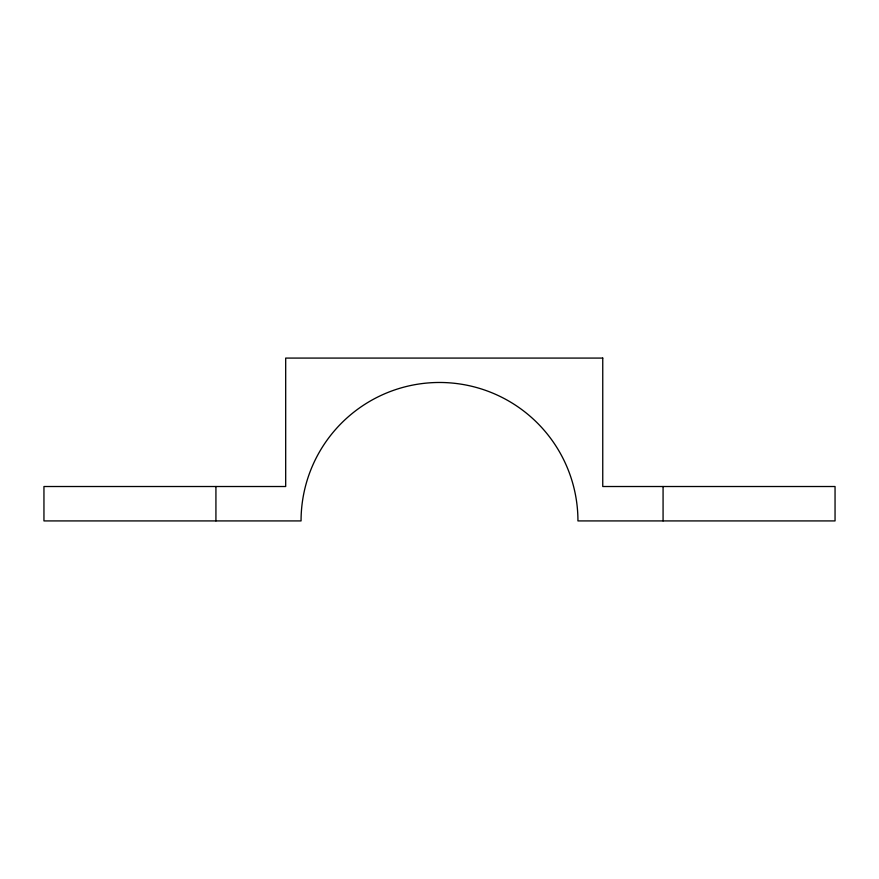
<?xml version="1.0" encoding="UTF-8"?>
<svg xmlns="http://www.w3.org/2000/svg" width="879" height="879" viewBox="0 0 879 879"><rect width="100%" height="100%" fill="white"/><g stroke="black" fill="none" stroke-linecap="round" stroke-linejoin="round"><path stroke-width="1.32" d="M663.074 486.516L663.074 520.917M215.926 486.516L215.926 520.917M602.752 358.083L285.686 358.083L285.686 486.516L43.95 486.516L43.95 520.917L301.057 520.917A138.442 138.442 0 0 1 439.5 382.475A138.442 138.442 0 0 1 577.942 520.917L835.05 520.917L835.05 486.516L602.752 486.516L602.752 358.083"/></g></svg>
